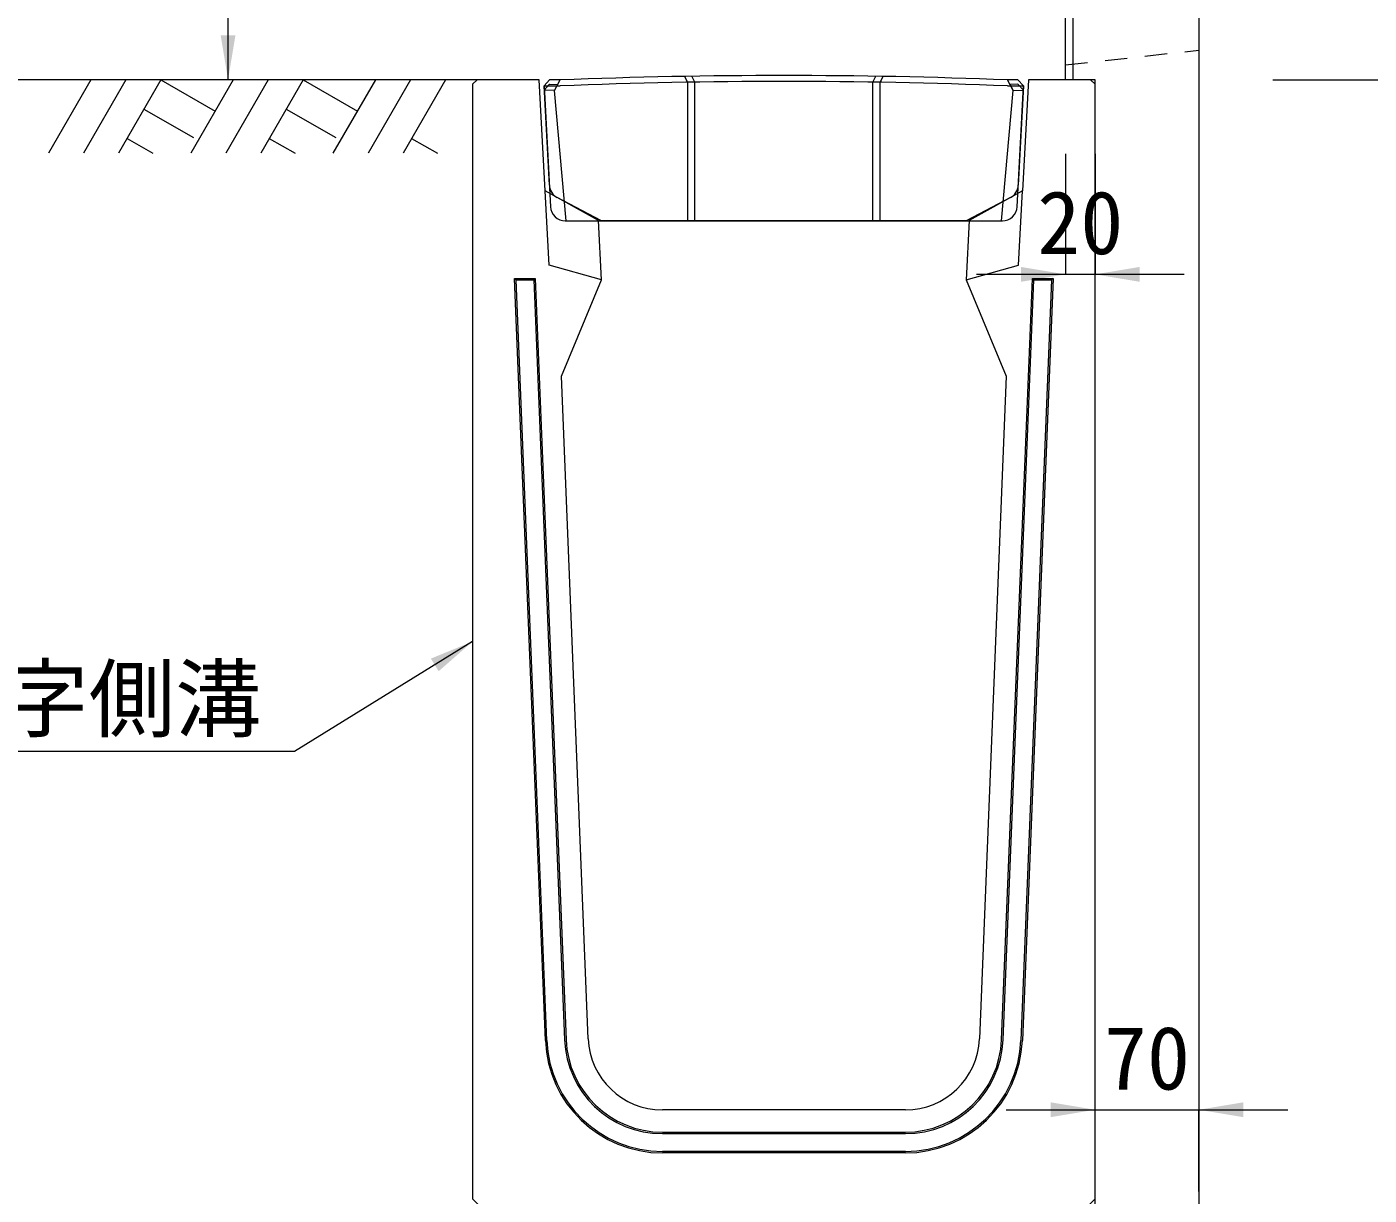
# Model space of a CAD drawing. Units: millimetres at full size. Extents: x 187207 to 255567, y 882048 to 905686.
# Drawn here: x 205849 to 206754, y 890013 to 890801 of the extents above; entities that cross this region are included whole.
import ezdxf
from ezdxf.enums import TextEntityAlignment as Align

# ---------------------------------------------------------------- set-up
doc = ezdxf.new("R2010")
doc.units = ezdxf.units.MM
doc.header["$LTSCALE"] = 20
doc.linetypes.add('DASHED', pattern=[7.5, 6, -1.5])
doc.linetypes.add('USER2', pattern=[1.35, 0.75, -0.6])
for name, color, linetype, lineweight in [('0_2', 7, 'Continuous', 20), ('パネックス', 2, 'Continuous', 13), ('寸法線', 7, 'Continuous', 13), ('引出線', 4, 'Continuous', 13), ('箱型U字側溝', 2, 'Continuous', 9), ('ﾊｯﾁﾝｸﾞ', 7, 'Continuous', 5)]:
    doc.layers.add(name, color=color, linetype=linetype, lineweight=lineweight)
doc.styles.add('ＭＳ ゴシック', font='')
doc.styles.get('ＭＳ ゴシック').set_extended_font_data('MS Gothic')

# ---------------------------------------------------------------- blocks, each defined once
blk = doc.blocks.new('filled_arrow')
at = {"color": 0, "linetype": 'Continuous', "lineweight": -2}
blk.add_solid([(7.5, 1.25), (0, 0), (7.5, -1.25)], dxfattribs=at)

msp = doc.modelspace()

# ---------------------------------------------------------------- linework, layer by layer
at = {"layer": '0_2'}
msp.add_line((206152.37, 890765.37), (205752.37, 890765.37), dxfattribs=at)
at = {"layer": 'パネックス'}
for p, q in [((206549.37, 890765.37), (206549.37, 891460.37)), ((206639.37, 891465.37), (206639.37, 889990.37)), ((206569.37, 890765.37), (206549.37, 890765.37)), ((206569.37, 889990.37), (206569.37, 890765.37))]:
    msp.add_line(p, q, dxfattribs=at)
at = {"layer": 'パネックス', "lineweight": 5}
msp.add_line((206554.37, 891465.37), (206554.37, 890765.37), dxfattribs=at)
at = {"layer": 'パネックス', "linetype": 'USER2', "lineweight": 9}
msp.add_line((206549.37, 890775.37), (206639.37, 890785.37), dxfattribs=at)
at = {"layer": '寸法線'}
for p, q in [((205984.37, 890765.37), (205984.37, 891465.37)), ((206102.37, 890765.37), (205984.37, 890765.37)), ((206689.37, 890765.37), (206934.84, 890765.37)), ((206549.37, 890715.37), (206549.37, 890634.07)), ((206569.37, 890715.37), (206569.37, 890634.07)), ((206629.37, 890634.07), (206489.37, 890634.07)), ((206509.37, 890070.48), (206699.37, 890070.48)), ((206569.37, 890015.37), (206569.37, 890070.48)), ((206639.37, 890015.37), (206639.37, 890070.48))]:
    msp.add_line(p, q, dxfattribs=at)
at = {"layer": '引出線'}
msp.add_lwpolyline([(206149.37, 890386.37), (206029.16, 890312.09), (205689.16, 890312.09)], dxfattribs=at)
at = {"layer": '箱型U字側溝'}
for p, q in [((206197.58, 890761.23), (206208.44, 890761.23)), ((206510.28, 890761.23), (206521.15, 890761.23)), ((206177.68, 890631.37), (206178.72, 890630.37)), ((206191.69, 890631.37), (206190.73, 890630.37)), ((206190.73, 890630.37), (206211.45, 890117.71)), ((206541.06, 890631.37), (206520.29, 890117.18)), ((206527.05, 890631.37), (206528.01, 890630.37)), ((206541.06, 890631.37), (206540.02, 890630.37)), ((206277.39, 890055.37), (206441.35, 890055.37)), ((206277.39, 890054.37), (206441.35, 890054.37)), ((206441.35, 890042.37), (206277.39, 890042.37)), ((206441.35, 890041.37), (206277.39, 890041.37))]:
    msp.add_line(p, q, dxfattribs=at)
at = {"layer": '箱型U字側溝', "lineweight": 18}
msp.add_line((206211.91, 890670.23), (206506.81, 890670.23), dxfattribs=at)
at = {"layer": '箱型U字側溝', "lineweight": 13}
for p, q in [((206227.43, 890118.35), (206209.37, 890565.37)), ((206441.35, 890070.37), (206277.39, 890070.37))]:
    msp.add_line(p, q, dxfattribs=at)
msp.add_lwpolyline([(206209.37, 890565.37), (206236.37, 890630.37), (206234.37, 890670.37), (206198.37, 890690.37), (206194.37, 890765.37), (206152.37, 890765.37), (206149.37, 890762.37), (206149.37, 890010.37), (206169.37, 889990.37), (206549.37, 889990.37), (206569.37, 890010.37), (206569.37, 890762.37), (206566.37, 890765.37), (206524.37, 890765.37), (206520.37, 890690.37), (206484.37, 890670.37), (206482.37, 890630.37), (206509.37, 890565.37), (206491.31, 890118.35)], dxfattribs=at)
at = {"layer": '箱型U字側溝', "lineweight": 18}
for points in [[(206201.15, 890694.19), (206197.58, 890761.23), (206201.36, 890765.23)], [(206208.36, 890765.23), (206201.36, 890765.23), (206197.58, 890761.23), (206201.92, 890679.69)], [(206516.8, 890679.69), (206521.15, 890761.23), (206517.36, 890765.23), (206510.36, 890765.23)], [(206517.36, 890765.23), (206521.15, 890761.23), (206517.57, 890694.19)], [(206512.24, 890685.87), (206482.46, 890670.23), (206236.27, 890670.23), (206206.49, 890685.87)]]:
    msp.add_lwpolyline(points, dxfattribs=at)
at = {"layer": '箱型U字側溝', "color": 5}
for points in [[(206201.36, 890762.32), (206206.74, 890762.23), (206204.58, 890758.23), (206197.73, 890758.34)], [(206517.36, 890762.32), (206511.98, 890762.23), (206514.15, 890758.23), (206520.99, 890758.34)]]:
    msp.add_lwpolyline(points, close=True, dxfattribs=at)
at = {"layer": '箱型U字側溝', "color": 5, "linetype": 'DASHED'}
for points in [[(206212.43, 890670.23), (206204.58, 890758.23), (206208.36, 890765.23)], [(206506.3, 890670.23), (206514.15, 890758.23), (206510.36, 890765.23)]]:
    msp.add_lwpolyline(points, dxfattribs=at)
at = {"layer": '箱型U字側溝'}
for points in [[(206292.3, 890767.64), (206294.36, 890763.67), (206294.36, 890670.23)], [(206299.36, 890670.23), (206299.36, 890763.75), (206297.3, 890767.72)], [(206419.36, 890670.23), (206419.36, 890763.75), (206421.42, 890767.72)], [(206424.36, 890670.23), (206424.36, 890763.67), (206426.42, 890767.64)], [(206198.46, 890117.18), (206177.68, 890631.37), (206191.69, 890631.37), (206212.45, 890117.75)], [(206199.46, 890117.22), (206178.72, 890630.37), (206190.73, 890630.37)], [(206506.3, 890117.75), (206527.05, 890631.37), (206541.06, 890631.37)], [(206507.3, 890117.71), (206528.01, 890630.37), (206540.02, 890630.37), (206519.29, 890117.22)]]:
    msp.add_lwpolyline(points, dxfattribs=at)
at = {"layer": '箱型U字側溝', "linetype": 'DASHED', "lineweight": 13}
for points in [[(206236.37, 890630.37), (206201.04, 890640.37), (206198.37, 890690.37)], [(206482.37, 890630.37), (206517.71, 890640.37), (206520.37, 890690.37)]]:
    msp.add_lwpolyline(points, dxfattribs=at)
at = {"layer": '箱型U字側溝', "lineweight": 18}
for centre, radius, start, end in [((206359.36, 886966.56), 3801.67, 87.72365, 92.27635), ((206211.14, 890694.72), 10, 183.05288, 242.29297), ((206507.59, 890694.72), 10, 297.70703, 356.94712), ((206211.91, 890680.23), 10, 183.05288, 270), ((206506.81, 890680.23), 10, 270, 356.94712)]:
    msp.add_arc(centre, radius, start, end, dxfattribs=at)
at = {"layer": '箱型U字側溝'}
for centre, radius, start, end in [((206359.36, 886966.56), 3797.67, 87.72245, 92.27755), ((206277.39, 890120.37), 79, 182.31372, 270), ((206277.39, 890120.37), 78, 182.31372, 270), ((206277.39, 890120.37), 66, 182.31372, 270), ((206277.39, 890120.37), 65, 182.31372, 270), ((206441.35, 890120.37), 65, 270, 357.68628), ((206441.35, 890120.37), 66, 270, 357.68628), ((206441.35, 890120.37), 78, 270, 357.68628), ((206441.35, 890120.37), 79, 270, 357.68628)]:
    msp.add_arc(centre, radius, start, end, dxfattribs=at)
at = {"layer": '箱型U字側溝', "lineweight": 13}
for centre, start, end in [((206277.39, 890120.37), 182.31372, 270), ((206441.35, 890120.37), 270, 357.68628)]:
    msp.add_arc(centre, 50, start, end, dxfattribs=at)
at = {"layer": 'ﾊｯﾁﾝｸﾞ', "lineweight": 9}
for p, q in [((205891.81, 890765.37), (205863.17, 890715.75)), ((205915.44, 890765.37), (205886.79, 890715.75)), ((205939.06, 890765.37), (205910.41, 890715.75)), ((205939.06, 890765.37), (205975.63, 890744.26)), ((205987.81, 890765.37), (205959.17, 890715.75)), ((206011.44, 890765.37), (205982.79, 890715.75)), ((206035.06, 890765.37), (206006.41, 890715.75)), ((206035.06, 890765.37), (206071.62, 890744.26)), ((206083.81, 890765.37), (206055.16, 890715.75)), ((206107.43, 890765.37), (206078.79, 890715.75)), ((206131.06, 890765.37), (206102.41, 890715.75)), ((205927.64, 890745.59), (205961.05, 890726.3)), ((206023.63, 890745.59), (206057.05, 890726.3)), ((205916.21, 890725.8), (205933.63, 890715.75)), ((206012.21, 890725.8), (206029.63, 890715.75)), ((206108.21, 890725.8), (206125.63, 890715.75))]:
    msp.add_line(p, q, dxfattribs=at)

# ---------------------------------------------------------------- block references
at = {"layer": '寸法線', "xscale": 4, "yscale": 4}
for p, rotation in [((205984.37, 890765.37), 90), ((206549.37, 890634.07), 180), ((206569.37, 890070.48), 180)]:
    msp.add_blockref('filled_arrow', p, dxfattribs=dict(at, rotation=rotation))
for p in [(206569.37, 890634.07), (206639.37, 890070.48)]:
    msp.add_blockref('filled_arrow', p, dxfattribs=at)
at = {"layer": '引出線', "xscale": 4, "yscale": 4, "rotation": 211.7}
msp.add_blockref('filled_arrow', (206149.37, 890386.37), dxfattribs=at)

# ---------------------------------------------------------------- texts
at = {"layer": '寸法線', "style": 'ＭＳ ゴシック'}
for s, p in [('20', (206559.37, 890669.07)), ('70', (206604.37, 890105.48))]:
    msp.add_text(s, height=42.72, dxfattribs=at).set_placement(p, align=Align.MIDDLE_CENTER)
at = {"layer": '引出線', "style": 'ＭＳ ゴシック'}
msp.add_text('箱型U字側溝', height=42.72, dxfattribs=at).set_placement((205846.66, 890369.06), align=Align.TOP_CENTER)

doc.saveas('drawing.dxf')
